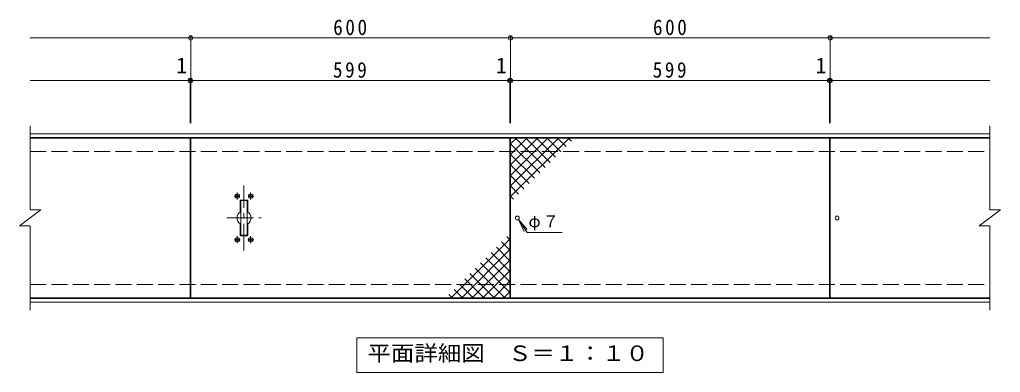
# Model space of a CAD drawing. Units: millimetres on the paper, enlarged 2 times, with parts at other scales. Extents: x -316 to 277, y -275 to 264.
# Drawn here: x -316.3 to 51.8, y 64.8 to 197.2 of the extents above; entities that cross this region are included whole.
import ezdxf
from ezdxf.enums import TextEntityAlignment as Align

# ---------------------------------------------------------------- set-up
doc = ezdxf.new("R2010")
doc.units = ezdxf.units.MM
doc.header["$LTSCALE"] = 2
doc.header["$PDMODE"] = 32
doc.header["$PDSIZE"] = 1.6
doc.linetypes.add('CHAIN1', pattern=[8, 5, -1, 1, -1])
doc.linetypes.add('DASHED3', pattern=[4, 3, -1])
for name, color, linetype, lineweight in [('C-0', 6, 'Continuous', 9), ('C-1', 2, 'Continuous', 9), ('C-2', 3, 'Continuous', 9), ('C-4', 7, 'Continuous', 9), ('C-5', 7, 'Continuous', 9), ('C-A', 2, 'Continuous', 9)]:
    doc.layers.add(name, color=color, linetype=linetype, lineweight=lineweight)
doc.styles.add('ＭＳ ゴシック', font='')
doc.styles.get('ＭＳ ゴシック').set_extended_font_data('MS Gothic')

msp = doc.modelspace()

# ---------------------------------------------------------------- linework, layer by layer
at = {"layer": 'C-0', "color": 3}
for p, q in [((-233.28, 129.057), (-233.28, 116.457)), ((-231.08, 129.257), (-233.08, 129.257)), ((-230.88, 129.057), (-230.88, 116.457)), ((-231.08, 116.257), (-233.08, 116.257))]:
    msp.add_line(p, q, dxfattribs=at)
for centre, start, end in [((-233.08, 129.057), 90, 180), ((-231.08, 129.057), 0, 90), ((-233.08, 116.457), 180, 270), ((-231.08, 116.457), 270, 0)]:
    msp.add_arc(centre, 0.2, start, end, dxfattribs=at)
at = {"layer": 'C-1'}
for p, q in [((-312.28, 154.357), (47.82, 154.357)), ((-312.28, 152.957), (47.82, 152.957)), ((-312.28, 92.557), (47.82, 92.557)), ((-312.28, 91.157), (47.82, 91.157))]:
    msp.add_line(p, q, dxfattribs=at)
at = {"layer": 'C-1', "linetype": 'DASHED3'}
for p, q in [((-312.28, 147.757), (47.82, 147.757)), ((-312.28, 97.757), (47.82, 97.757))]:
    msp.add_line(p, q, dxfattribs=at)
at = {"layer": 'C-2'}
for p, q in [((-312.28, 157.357), (-312.28, 125.757)), ((47.82, 157.357), (47.82, 125.757)), ((-312.28, 152.757), (-252.28, 152.757)), ((-252.28, 152.757), (-252.28, 92.757)), ((-12.08, 92.757), (-12.08, 152.757)), ((-12.08, 152.757), (47.82, 152.757)), ((-233.48, 129.257), (-233.48, 124.948)), ((-233.28, 129.457), (-230.88, 129.457)), ((-230.68, 129.257), (-230.68, 124.948)), ((-316.28, 119.757), (-308.28, 125.757)), ((-312.28, 125.757), (-308.28, 125.757)), ((43.82, 119.757), (51.82, 125.757)), ((47.82, 125.757), (51.82, 125.757)), ((-316.28, 119.757), (-312.28, 119.757)), ((-312.28, 119.757), (-312.28, 88.157)), ((-233.48, 116.257), (-233.48, 120.566)), ((-230.68, 116.257), (-230.68, 120.566)), ((43.82, 119.757), (47.82, 119.757)), ((47.82, 119.757), (47.82, 88.157)), ((-233.28, 116.057), (-230.88, 116.057)), ((-252.28, 92.757), (-312.28, 92.757)), ((47.82, 92.757), (-12.08, 92.757))]:
    msp.add_line(p, q, dxfattribs=at)
for points in [[(-252.08, 92.757), (-252.08, 152.757), (-132.28, 152.757), (-132.28, 92.757)], [(-132.08, 92.757), (-132.08, 152.757), (-12.28, 152.757), (-12.28, 92.757)]]:
    msp.add_lwpolyline(points, close=True, dxfattribs=at)
for centre, radius, start, end in [((-233.28, 129.257), 0.2, 90, 180), ((-230.88, 129.257), 0.2, 0, 90), ((-232.08, 122.757), 2.6, 122.57892, 237.42107), ((-232.08, 122.757), 2.6, 302.57893, 57.42108), ((-233.28, 116.257), 0.2, 180, 270), ((-230.88, 116.257), 0.2, 270, 0)]:
    msp.add_arc(centre, radius, start, end, dxfattribs=at)
at = {"layer": 'C-4'}
for p, q in [((-252.08, 158.357), (-252.08, 190.957)), ((-132.08, 158.357), (-132.08, 190.957)), ((-12.08, 158.357), (-12.08, 190.957)), ((-312.28, 174.357), (-252.28, 174.357)), ((-252.28, 158.357), (-252.28, 174.957)), ((-252.28, 174.357), (-252.08, 174.357)), ((-252.08, 174.357), (-132.28, 174.357)), ((-132.28, 158.357), (-132.28, 174.957)), ((-132.28, 174.357), (-132.08, 174.357)), ((-132.08, 174.357), (-12.28, 174.357)), ((-12.28, 158.357), (-12.28, 174.957)), ((-12.28, 174.357), (-12.08, 174.357)), ((-12.08, 174.357), (47.82, 174.357))]:
    msp.add_line(p, q, dxfattribs=at)
msp.add_lwpolyline([(-312.28, 190.357), (-252.08, 190.357), (-132.08, 190.357), (-12.08, 190.357), (47.82, 190.357)], dxfattribs=at)
for p in [(-252.08, 190.357), (-132.08, 190.357), (-12.08, 190.357), (-252.28, 174.357), (-252.08, 174.357), (-132.28, 174.357), (-132.08, 174.357), (-12.28, 174.357), (-12.08, 174.357)]:
    msp.add_point(p, dxfattribs=at)
at = {"layer": 'C-5'}
for p, q in [((-129.091, 122.174), (-125.826, 117.277)), ((-129.091, 122.174), (-126.885, 117.688)), ((-129.091, 122.174), (-125.799, 118.412)), ((-125.826, 117.277), (-112.659, 117.277))]:
    msp.add_line(p, q, dxfattribs=at)
msp.add_lwpolyline([(-189.73, 64.757), (-189.73, 77.757), (-74.73, 77.757), (-74.73, 64.757)], close=True, dxfattribs=at)
at = {"layer": 'C-A', "color": 3}
for p, q in [((-132.004, 150.601), (-129.847, 152.757)), ((-132.004, 146.641), (-125.887, 152.757)), ((-132.004, 142.681), (-121.928, 152.757)), ((-132.004, 138.721), (-117.968, 152.757)), ((-132.004, 134.761), (-114.008, 152.757)), ((-132.004, 130.802), (-110.048, 152.757)), ((-130.2, 152.757), (-119.09, 141.647)), ((-126.24, 152.757), (-117.11, 143.626)), ((-122.28, 152.757), (-115.13, 145.606)), ((-118.321, 152.757), (-113.15, 147.586)), ((-114.361, 152.757), (-111.17, 149.566)), ((-110.401, 152.757), (-109.19, 151.546)), ((-132.004, 150.601), (-121.07, 139.667)), ((-132.004, 146.641), (-123.05, 137.687)), ((-132.004, 142.681), (-125.03, 135.707)), ((-132.004, 138.721), (-127.009, 133.727)), ((-132.004, 134.761), (-128.989, 131.747)), ((-132.004, 130.802), (-130.969, 129.767)), ((-132.356, 114.712), (-154.311, 92.757)), ((-132.356, 114.712), (-133.39, 115.746)), ((-132.356, 110.752), (-150.351, 92.757)), ((-132.356, 106.792), (-137.35, 111.786)), ((-132.356, 110.752), (-135.37, 113.766)), ((-132.356, 106.792), (-146.392, 92.757)), ((-132.356, 98.873), (-141.31, 107.827)), ((-132.356, 102.832), (-139.33, 109.807)), ((-134.16, 92.757), (-145.27, 103.867)), ((-132.356, 94.913), (-143.29, 105.847)), ((-142.079, 92.757), (-149.229, 99.907)), ((-138.119, 92.757), (-147.25, 101.887)), ((-132.356, 102.833), (-142.432, 92.757)), ((-149.999, 92.757), (-153.189, 95.947)), ((-146.039, 92.757), (-151.209, 97.927)), ((-132.356, 98.873), (-138.472, 92.757)), ((-153.958, 92.757), (-155.169, 93.967)), ((-132.356, 94.913), (-134.512, 92.757))]:
    msp.add_line(p, q, dxfattribs=at)
at = {"layer": 'C-A', "color": 3, "linetype": 'CHAIN1'}
for p, q in [((-232.08, 110.557), (-232.08, 134.957)), ((-238.48, 122.757), (-225.58, 122.757))]:
    msp.add_line(p, q, dxfattribs=at)
at = {"layer": 'C-A', "linetype": 'CHAIN1'}
for p, q in [((-233.613, 130.957), (-235.742, 130.957)), ((-234.58, 129.634), (-234.58, 132.267)), ((-230.532, 130.957), (-228.418, 130.957)), ((-229.58, 129.634), (-229.58, 132.267)), ((-233.477, 114.557), (-235.742, 114.557)), ((-234.58, 115.88), (-234.58, 113.246)), ((-230.659, 114.557), (-228.418, 114.557)), ((-229.58, 115.88), (-229.58, 113.246))]:
    msp.add_line(p, q, dxfattribs=at)
at = {"layer": 'C-A'}
for p, q in [((-235.06, 131.056), (-234.83, 131.06)), ((-235.06, 130.857), (-235.06, 131.056)), ((-235.06, 130.857), (-234.83, 130.853)), ((-234.83, 131.06), (-234.73, 131.107)), ((-234.83, 130.853), (-234.73, 130.807)), ((-234.683, 131.207), (-234.73, 131.107)), ((-234.683, 130.707), (-234.73, 130.807)), ((-234.679, 131.437), (-234.683, 131.207)), ((-234.679, 130.477), (-234.683, 130.707)), ((-234.679, 131.437), (-234.48, 131.437)), ((-234.48, 131.437), (-234.476, 131.207)), ((-234.476, 131.207), (-234.43, 131.107)), ((-234.476, 130.707), (-234.43, 130.807)), ((-234.33, 131.06), (-234.43, 131.107)), ((-234.33, 130.853), (-234.43, 130.807)), ((-234.1, 131.056), (-234.33, 131.06)), ((-234.1, 130.857), (-234.33, 130.853)), ((-234.1, 130.857), (-234.1, 131.056)), ((-230.06, 131.056), (-229.83, 131.06)), ((-230.06, 130.857), (-230.06, 131.056)), ((-230.06, 130.857), (-229.83, 130.853)), ((-229.83, 131.06), (-229.73, 131.107)), ((-229.83, 130.853), (-229.73, 130.807)), ((-229.683, 131.207), (-229.73, 131.107)), ((-229.683, 130.707), (-229.73, 130.807)), ((-229.679, 131.437), (-229.683, 131.207)), ((-229.679, 130.477), (-229.683, 130.707)), ((-229.679, 131.437), (-229.48, 131.437)), ((-229.48, 131.437), (-229.476, 131.207)), ((-229.476, 131.207), (-229.43, 131.107)), ((-229.476, 130.707), (-229.43, 130.807)), ((-229.33, 131.06), (-229.43, 131.107)), ((-229.33, 130.853), (-229.43, 130.807)), ((-229.1, 131.056), (-229.33, 131.06)), ((-229.1, 130.857), (-229.33, 130.853)), ((-229.1, 130.857), (-229.1, 131.056)), ((-235.06, 114.656), (-234.83, 114.66)), ((-235.06, 114.457), (-235.06, 114.656)), ((-235.06, 114.457), (-234.83, 114.453)), ((-234.83, 114.66), (-234.73, 114.707)), ((-234.83, 114.453), (-234.73, 114.407)), ((-234.683, 114.807), (-234.73, 114.707)), ((-234.683, 114.307), (-234.73, 114.407)), ((-234.679, 115.037), (-234.683, 114.807)), ((-234.679, 114.077), (-234.683, 114.307)), ((-234.679, 115.037), (-234.48, 115.037)), ((-234.48, 115.037), (-234.476, 114.807)), ((-234.476, 114.807), (-234.43, 114.707)), ((-234.476, 114.307), (-234.43, 114.407)), ((-234.33, 114.66), (-234.43, 114.707)), ((-234.33, 114.453), (-234.43, 114.407)), ((-234.1, 114.656), (-234.33, 114.66)), ((-234.1, 114.457), (-234.33, 114.453)), ((-234.1, 114.457), (-234.1, 114.656)), ((-230.06, 114.656), (-229.83, 114.66)), ((-230.06, 114.457), (-230.06, 114.656)), ((-230.06, 114.457), (-229.83, 114.453)), ((-229.83, 114.66), (-229.73, 114.707)), ((-229.83, 114.453), (-229.73, 114.407)), ((-229.683, 114.807), (-229.73, 114.707)), ((-229.683, 114.307), (-229.73, 114.407)), ((-229.679, 115.037), (-229.683, 114.807)), ((-229.679, 114.077), (-229.683, 114.307)), ((-229.679, 115.037), (-229.48, 115.037)), ((-229.48, 115.037), (-229.476, 114.807)), ((-229.476, 114.807), (-229.43, 114.707)), ((-229.476, 114.307), (-229.43, 114.407)), ((-229.33, 114.66), (-229.43, 114.707)), ((-229.33, 114.453), (-229.43, 114.407)), ((-229.1, 114.656), (-229.33, 114.66)), ((-229.1, 114.457), (-229.33, 114.453)), ((-229.1, 114.457), (-229.1, 114.656))]:
    msp.add_line(p, q, dxfattribs=at)
for points in [[(-234.679, 130.477), (-234.48, 130.477), (-234.476, 130.707)], [(-229.679, 130.477), (-229.48, 130.477), (-229.476, 130.707)], [(-234.679, 114.077), (-234.48, 114.077), (-234.476, 114.307)], [(-229.679, 114.077), (-229.48, 114.077), (-229.476, 114.307)]]:
    msp.add_lwpolyline(points, dxfattribs=at)
for centre in [(-234.58, 130.957), (-229.58, 130.957), (-234.58, 114.557), (-229.58, 114.557)]:
    msp.add_circle(centre, 0.84, dxfattribs=at)
at = {"layer": 'C-A', "color": 3}
for centre in [(-129.48, 122.757), (-9.48, 122.757)]:
    msp.add_circle(centre, 0.7, dxfattribs=at)

# ---------------------------------------------------------------- texts
at = {"layer": 'C-4', "color": 2, "style": 'ＭＳ ゴシック'}
msp.add_text('1', height=5.865, dxfattribs=at).set_placement((-257.498, 175.357), align=Align.BOTTOM_LEFT)
for p in [(-137.498, 175.357), (-17.498, 175.357)]:
    msp.add_text('1', height=5.865, rotation=359.999, dxfattribs=at).set_placement(p, align=Align.BOTTOM_LEFT)
at = {"layer": 'C-4', "color": 2, "char_height": 5.865, "attachment_point": 7, "style": 'ＭＳ ゴシック'}
for s, insert in [('\\T1.27;\\W0.9;600', (-198.58, 191.357)), ('\\T1.27;\\W0.9;600', (-78.58, 191.357)), ('\\T1.27;\\W0.9;599', (-198.68, 175.357)), ('\\T1.27;\\W0.9;599', (-78.68, 175.357))]:
    msp.add_mtext(s, dxfattribs=dict(at, insert=insert))
at = {"layer": 'C-5', "color": 2, "style": 'ＭＳ ゴシック', "width": 1.1}
msp.add_text('平面詳細図\u3000Ｓ＝１：１０', height=5.865, dxfattribs=at).set_placement((-185.73, 67.257), align=Align.BOTTOM_LEFT)
at = {"layer": 'C-5', "insert": (-125.275, 118.082), "char_height": 4.399, "attachment_point": 7, "style": 'ＭＳ ゴシック'}
msp.add_mtext('\\T1.17;φ７', dxfattribs=at)

doc.saveas('drawing.dxf')
